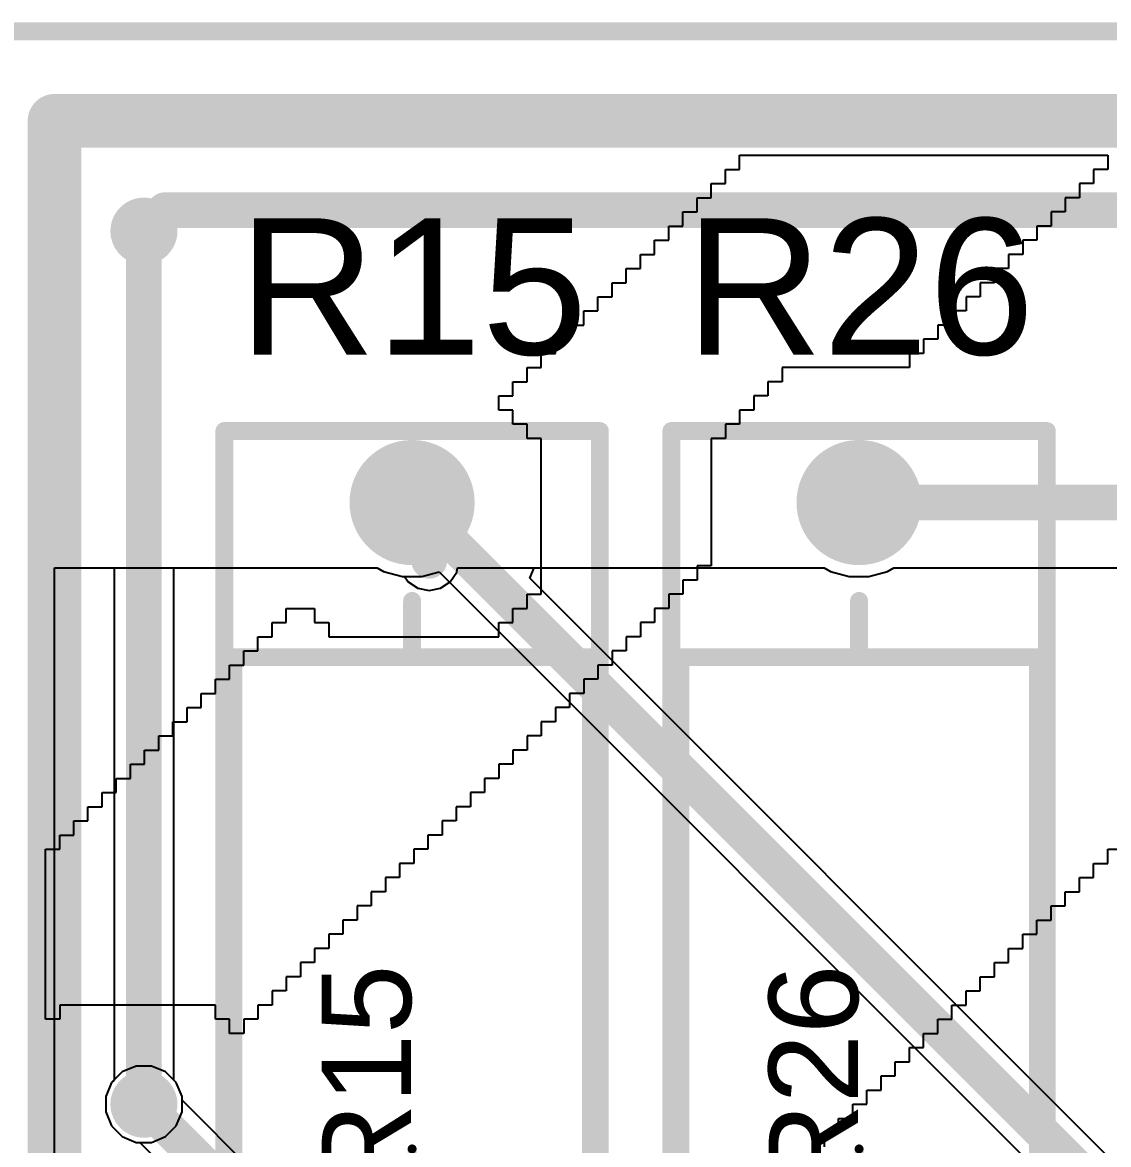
# Model space of a CAD drawing. Header units: inches. Extents: x 1.37 to 7.44, y 1.69 to 5.2.
# Drawn here: x 3.8441 to 4.3225, y 4.7066 to 5.2008 of the extents above; entities that cross this region are included whole.
import ezdxf

# ---------------------------------------------------------------- set-up
doc = ezdxf.new("R2010")
doc.units = ezdxf.units.IN
doc.header["$MEASUREMENT"] = 0
for name, color, linetype in [('Board', 216, 'Continuous'), ('Bottom Layer', 5, 'Continuous'), ('Bottom Overlay', 54, 'Continuous'), ('Bottom Solder', 6, 'Continuous'), ('Multi-Layer', 9, 'Continuous'), ('Pad Holes', 156, 'Continuous'), ('Top 3D Body', 56, 'Continuous'), ('Top Assembly', 56, 'Continuous'), ('Top Component Center', 56, 'Continuous'), ('Top Courtyard', 56, 'Continuous'), ('Top Layer', 1, 'Continuous'), ('Top Overlay', 2, 'Continuous'), ('Top Solder', 216, 'Continuous'), ('Via Holes', 16, 'Continuous')]:
    doc.layers.add(name, color=color, linetype=linetype)
doc.styles.add('Arial', font='', dxfattribs={"height": 0.2})
doc.styles.get('Arial').set_extended_font_data('Arial')

# ---------------------------------------------------------------- blocks, each defined once
blk = doc.blocks.new('FP_VR37_MFG_4')
at = {"layer": 'Bottom Layer'}
h = blk.add_hatch(color=5, dxfattribs=at)
edge = h.paths.add_edge_path()
edge.add_arc((0.30433, 0), 0.02756, 0, 360)
at = {"layer": 'Bottom Solder'}
h = blk.add_hatch(color=6, dxfattribs=at)
edge = h.paths.add_edge_path()
edge.add_arc((0.30433, 0), 0.02756, 0, 360)
at = {"layer": 'Multi-Layer'}
h = blk.add_hatch(color=9, dxfattribs=at)
edge = h.paths.add_edge_path()
edge.add_arc((0.30433, 0), 0.02756, 0, 360)
at = {"layer": 'Pad Holes'}
h = blk.add_hatch(color=7, dxfattribs=at)
edge = h.paths.add_edge_path()
edge.add_arc((0.30433, 0), 0.01772, 0, 360)
at = {"layer": 'Top Layer'}
h = blk.add_hatch(color=1, dxfattribs=at)
edge = h.paths.add_edge_path()
edge.add_arc((0.30433, 0), 0.02756, 0, 360)
at = {"layer": 'Top Solder'}
h = blk.add_hatch(color=216, dxfattribs=at)
edge = h.paths.add_edge_path()
edge.add_arc((0.30433, 0), 0.02756, 0, 360)
at = {"layer": 'Top 3D Body'}
for points in [[(-0.23622, 0.07874, 0.00787, 0.00787, 0), (0.23622, 0.07874, 0.00787, 0.00787, 0)], [(0.23622, 0.07874, 0.00787, 0.00787, 0), (0.23622, -0.07874, 0.00787, 0.00787, 0)], [(-0.23622, -0.07874, 0.00787, 0.00787, 0), (0.23622, -0.07874, 0.00787, 0.00787, 0)]]:
    blk.add_lwpolyline(points, format="xyseb", dxfattribs=at)
for points in [[(0.23425, 0.07874, 0.00394, 0.00394, 1), (0.23819, 0.07874, 0.00394, 0.00394, 1)], [(0.23425, 0.07874, 0.00394, 0.00394, 1), (0.23819, 0.07874, 0.00394, 0.00394, 1)], [(0.23425, -0.07874, 0.00394, 0.00394, 1), (0.23819, -0.07874, 0.00394, 0.00394, 1)], [(0.23425, -0.07874, 0.00394, 0.00394, 1), (0.23819, -0.07874, 0.00394, 0.00394, 1)]]:
    blk.add_lwpolyline(points, format="xyseb", close=True, dxfattribs=at)
at = {"layer": 'Top Assembly'}
for points in [[(-0.33583, 0.08268, 0.00787, 0.00787, 0), (0.33583, 0.08268, 0.00787, 0.00787, 0)], [(0.33583, 0.08268, 0.00787, 0.00787, 0), (0.33583, -0.08268, 0.00787, 0.00787, 0)], [(-0.33583, -0.08268, 0.00787, 0.00787, 0), (0.33583, -0.08268, 0.00787, 0.00787, 0)]]:
    blk.add_lwpolyline(points, format="xyseb", dxfattribs=at)
for points in [[(0.33386, 0.08268, 0.00394, 0.00394, 1), (0.3378, 0.08268, 0.00394, 0.00394, 1)], [(0.33386, 0.08268, 0.00394, 0.00394, 1), (0.3378, 0.08268, 0.00394, 0.00394, 1)], [(0.33386, -0.08268, 0.00394, 0.00394, 1), (0.3378, -0.08268, 0.00394, 0.00394, 1)], [(0.33386, -0.08268, 0.00394, 0.00394, 1), (0.3378, -0.08268, 0.00394, 0.00394, 1)]]:
    blk.add_lwpolyline(points, format="xyseb", close=True, dxfattribs=at)
at = {"layer": 'Top Component Center'}
blk.add_lwpolyline([(-0.01969, 0, 0.00394, 0.00394, 0), (0.01969, 0, 0.00394, 0.00394, 0)], format="xyseb", dxfattribs=at)
blk.add_lwpolyline([(0.0187, 0, 0.00197, 0.00197, 1), (0.02067, 0, 0.00197, 0.00197, 1)], format="xyseb", close=True, dxfattribs=at)
at = {"layer": 'Top Courtyard'}
for points in [[(-0.33583, 0.08268, 0.00787, 0.00787, 0), (0.33583, 0.08268, 0.00787, 0.00787, 0)], [(0.33583, 0.08268, 0.00787, 0.00787, 0), (0.33583, -0.08268, 0.00787, 0.00787, 0)], [(-0.33583, -0.08268, 0.00787, 0.00787, 0), (0.33583, -0.08268, 0.00787, 0.00787, 0)]]:
    blk.add_lwpolyline(points, format="xyseb", dxfattribs=at)
for points in [[(0.33386, 0.08268, 0.00394, 0.00394, 1), (0.3378, 0.08268, 0.00394, 0.00394, 1)], [(0.33386, 0.08268, 0.00394, 0.00394, 1), (0.3378, 0.08268, 0.00394, 0.00394, 1)], [(0.33386, -0.08268, 0.00394, 0.00394, 1), (0.3378, -0.08268, 0.00394, 0.00394, 1)], [(0.33386, -0.08268, 0.00394, 0.00394, 1), (0.3378, -0.08268, 0.00394, 0.00394, 1)]]:
    blk.add_lwpolyline(points, format="xyseb", close=True, dxfattribs=at)
at = {"layer": 'Top Overlay'}
for points in [[(-0.23622, 0.07874, 0.00787, 0.00787, 0), (0.23622, 0.07874, 0.00787, 0.00787, 0)], [(0.23622, 0.07874, 0.00787, 0.00787, 0), (0.23622, -0.07874, 0.00787, 0.00787, 0)], [(0.23622, 0, 0.00787, 0.00787, 0), (0.26102, 0, 0.00787, 0.00787, 0)], [(-0.23622, -0.07874, 0.00787, 0.00787, 0), (0.23622, -0.07874, 0.00787, 0.00787, 0)]]:
    blk.add_lwpolyline(points, format="xyseb", dxfattribs=at)
for points in [[(0.23425, 0.07874, 0.00394, 0.00394, 1), (0.23819, 0.07874, 0.00394, 0.00394, 1)], [(0.23425, 0.07874, 0.00394, 0.00394, 1), (0.23819, 0.07874, 0.00394, 0.00394, 1)], [(0.23425, 0, 0.00394, 0.00394, 1), (0.23819, 0, 0.00394, 0.00394, 1)], [(0.25906, 0, 0.00394, 0.00394, 1), (0.26299, 0, 0.00394, 0.00394, 1)], [(0.23425, -0.07874, 0.00394, 0.00394, 1), (0.23819, -0.07874, 0.00394, 0.00394, 1)], [(0.23425, -0.07874, 0.00394, 0.00394, 1), (0.23819, -0.07874, 0.00394, 0.00394, 1)]]:
    blk.add_lwpolyline(points, format="xyseb", close=True, dxfattribs=at)
at = {"layer": 'Top Assembly', "style": 'Arial'}
blk.add_text('R26', height=0.03937, dxfattribs=at).set_placement((0, 0.00044))
blk = doc.blocks.new('FP_VR37_MFG_26')
at = {"layer": 'Bottom Layer'}
h = blk.add_hatch(color=5, dxfattribs=at)
edge = h.paths.add_edge_path()
edge.add_arc((0.30433, 0), 0.02756, 0, 360)
at = {"layer": 'Bottom Solder'}
h = blk.add_hatch(color=6, dxfattribs=at)
edge = h.paths.add_edge_path()
edge.add_arc((0.30433, 0), 0.02756, 0, 360)
at = {"layer": 'Multi-Layer'}
h = blk.add_hatch(color=9, dxfattribs=at)
edge = h.paths.add_edge_path()
edge.add_arc((0.30433, 0), 0.02756, 0, 360)
at = {"layer": 'Pad Holes'}
h = blk.add_hatch(color=7, dxfattribs=at)
edge = h.paths.add_edge_path()
edge.add_arc((0.30433, 0), 0.01772, 0, 360)
at = {"layer": 'Top Layer'}
h = blk.add_hatch(color=1, dxfattribs=at)
edge = h.paths.add_edge_path()
edge.add_arc((0.30433, 0), 0.02756, 0, 360)
at = {"layer": 'Top Solder'}
h = blk.add_hatch(color=216, dxfattribs=at)
edge = h.paths.add_edge_path()
edge.add_arc((0.30433, 0), 0.02756, 0, 360)
at = {"layer": 'Top 3D Body'}
for points in [[(-0.23622, 0.07874, 0.00787, 0.00787, 0), (0.23622, 0.07874, 0.00787, 0.00787, 0)], [(0.23622, 0.07874, 0.00787, 0.00787, 0), (0.23622, -0.07874, 0.00787, 0.00787, 0)], [(-0.23622, -0.07874, 0.00787, 0.00787, 0), (0.23622, -0.07874, 0.00787, 0.00787, 0)]]:
    blk.add_lwpolyline(points, format="xyseb", dxfattribs=at)
for points in [[(0.23425, 0.07874, 0.00394, 0.00394, 1), (0.23819, 0.07874, 0.00394, 0.00394, 1)], [(0.23425, 0.07874, 0.00394, 0.00394, 1), (0.23819, 0.07874, 0.00394, 0.00394, 1)], [(0.23425, -0.07874, 0.00394, 0.00394, 1), (0.23819, -0.07874, 0.00394, 0.00394, 1)], [(0.23425, -0.07874, 0.00394, 0.00394, 1), (0.23819, -0.07874, 0.00394, 0.00394, 1)]]:
    blk.add_lwpolyline(points, format="xyseb", close=True, dxfattribs=at)
at = {"layer": 'Top Assembly'}
for points in [[(-0.33583, 0.08268, 0.00787, 0.00787, 0), (0.33583, 0.08268, 0.00787, 0.00787, 0)], [(0.33583, 0.08268, 0.00787, 0.00787, 0), (0.33583, -0.08268, 0.00787, 0.00787, 0)], [(-0.33583, -0.08268, 0.00787, 0.00787, 0), (0.33583, -0.08268, 0.00787, 0.00787, 0)]]:
    blk.add_lwpolyline(points, format="xyseb", dxfattribs=at)
for points in [[(0.33386, 0.08268, 0.00394, 0.00394, 1), (0.3378, 0.08268, 0.00394, 0.00394, 1)], [(0.33386, 0.08268, 0.00394, 0.00394, 1), (0.3378, 0.08268, 0.00394, 0.00394, 1)], [(0.33386, -0.08268, 0.00394, 0.00394, 1), (0.3378, -0.08268, 0.00394, 0.00394, 1)], [(0.33386, -0.08268, 0.00394, 0.00394, 1), (0.3378, -0.08268, 0.00394, 0.00394, 1)]]:
    blk.add_lwpolyline(points, format="xyseb", close=True, dxfattribs=at)
at = {"layer": 'Top Component Center'}
blk.add_lwpolyline([(-0.01969, 0, 0.00394, 0.00394, 0), (0.01969, 0, 0.00394, 0.00394, 0)], format="xyseb", dxfattribs=at)
blk.add_lwpolyline([(0.0187, 0, 0.00197, 0.00197, 1), (0.02067, 0, 0.00197, 0.00197, 1)], format="xyseb", close=True, dxfattribs=at)
at = {"layer": 'Top Courtyard'}
for points in [[(-0.33583, 0.08268, 0.00787, 0.00787, 0), (0.33583, 0.08268, 0.00787, 0.00787, 0)], [(0.33583, 0.08268, 0.00787, 0.00787, 0), (0.33583, -0.08268, 0.00787, 0.00787, 0)], [(-0.33583, -0.08268, 0.00787, 0.00787, 0), (0.33583, -0.08268, 0.00787, 0.00787, 0)]]:
    blk.add_lwpolyline(points, format="xyseb", dxfattribs=at)
for points in [[(0.33386, 0.08268, 0.00394, 0.00394, 1), (0.3378, 0.08268, 0.00394, 0.00394, 1)], [(0.33386, 0.08268, 0.00394, 0.00394, 1), (0.3378, 0.08268, 0.00394, 0.00394, 1)], [(0.33386, -0.08268, 0.00394, 0.00394, 1), (0.3378, -0.08268, 0.00394, 0.00394, 1)], [(0.33386, -0.08268, 0.00394, 0.00394, 1), (0.3378, -0.08268, 0.00394, 0.00394, 1)]]:
    blk.add_lwpolyline(points, format="xyseb", close=True, dxfattribs=at)
at = {"layer": 'Top Overlay'}
for points in [[(-0.23622, 0.07874, 0.00787, 0.00787, 0), (0.23622, 0.07874, 0.00787, 0.00787, 0)], [(0.23622, 0.07874, 0.00787, 0.00787, 0), (0.23622, -0.07874, 0.00787, 0.00787, 0)], [(0.23622, 0, 0.00787, 0.00787, 0), (0.26102, 0, 0.00787, 0.00787, 0)], [(-0.23622, -0.07874, 0.00787, 0.00787, 0), (0.23622, -0.07874, 0.00787, 0.00787, 0)]]:
    blk.add_lwpolyline(points, format="xyseb", dxfattribs=at)
for points in [[(0.23425, 0.07874, 0.00394, 0.00394, 1), (0.23819, 0.07874, 0.00394, 0.00394, 1)], [(0.23425, 0.07874, 0.00394, 0.00394, 1), (0.23819, 0.07874, 0.00394, 0.00394, 1)], [(0.23425, 0, 0.00394, 0.00394, 1), (0.23819, 0, 0.00394, 0.00394, 1)], [(0.25906, 0, 0.00394, 0.00394, 1), (0.26299, 0, 0.00394, 0.00394, 1)], [(0.23425, -0.07874, 0.00394, 0.00394, 1), (0.23819, -0.07874, 0.00394, 0.00394, 1)], [(0.23425, -0.07874, 0.00394, 0.00394, 1), (0.23819, -0.07874, 0.00394, 0.00394, 1)]]:
    blk.add_lwpolyline(points, format="xyseb", close=True, dxfattribs=at)
at = {"layer": 'Top Assembly', "style": 'Arial'}
blk.add_text('R15', height=0.03937, dxfattribs=at).set_placement((0, 0.00044))

msp = doc.modelspace()

# ---------------------------------------------------------------- hatches: boundary and pattern name
at = {"layer": 'Bottom Layer'}
h = msp.add_hatch(color=5, dxfattribs=at)
edge = h.paths.add_edge_path()
edge.add_arc((3.89764, 5.10889), 0.01181, 0, 360)
h = msp.add_hatch(color=5, dxfattribs=at)
edge = h.paths.add_edge_path()
edge.add_arc((3.89764, 4.72441), 0.01181, 0, 360)
at = {"layer": 'Bottom Solder'}
h = msp.add_hatch(color=6, dxfattribs=at)
edge = h.paths.add_edge_path()
edge.add_arc((3.89764, 5.10889), 0.01476, 0, 360)
h = msp.add_hatch(color=6, dxfattribs=at)
edge = h.paths.add_edge_path()
edge.add_arc((3.89764, 4.72441), 0.01476, 0, 360)
at = {"layer": 'Top Layer'}
h = msp.add_hatch(color=1, dxfattribs=at)
edge = h.paths.add_edge_path()
edge.add_arc((3.89764, 5.10889), 0.01181, 0, 360)
h = msp.add_hatch(color=1, dxfattribs=at)
edge = h.paths.add_edge_path()
edge.add_arc((3.89764, 4.72441), 0.01181, 0, 360)
at = {"layer": 'Top Solder'}
h = msp.add_hatch(color=216, dxfattribs=at)
edge = h.paths.add_edge_path()
edge.add_arc((3.89764, 5.10889), 0.01476, 0, 360)
h = msp.add_hatch(color=216, dxfattribs=at)
edge = h.paths.add_edge_path()
edge.add_arc((3.89764, 4.72441), 0.01476, 0, 360)
at = {"layer": 'Via Holes'}
h = msp.add_hatch(color=7, dxfattribs=at)
edge = h.paths.add_edge_path()
edge.add_arc((3.89764, 5.10889), 0.00591, 0, 360)
h = msp.add_hatch(color=7, dxfattribs=at)
edge = h.paths.add_edge_path()
edge.add_arc((3.89764, 4.72441), 0.00591, 0, 360)

# ---------------------------------------------------------------- linework, layer by layer
at = {"layer": 'Board'}
msp.add_lwpolyline([(3.8189, 5.19685, 0.00787, 0.00787, 0), (7.44094, 5.19685, 0.00787, 0.00787, 0)], format="xyseb", dxfattribs=at)
at = {"layer": 'Bottom Layer'}
for p, q in [((3.85827, 4.33071), (3.85827, 4.96063)), ((3.85827, 4.96063), (3.88451, 4.96063)), ((3.88451, 4.96063), (3.88451, 4.73506)), ((3.91076, 4.73506), (3.91076, 4.96063)), ((3.91076, 4.96063), (4.00041, 4.96063)), ((4.00041, 4.96063), (4.00318, 4.95903)), ((4.00318, 4.95903), (4.01146, 4.95681)), ((4.01146, 4.95681), (4.02003, 4.95681)), ((4.02003, 4.95681), (4.02769, 4.95886)), ((4.02769, 4.95886), (4.57374, 4.41281)), ((4.06767, 4.95601), (4.06958, 4.96063)), ((4.06958, 4.96063), (4.19726, 4.96063)), ((4.19726, 4.96063), (4.20003, 4.95903)), ((4.20003, 4.95903), (4.20831, 4.95681)), ((4.20831, 4.95681), (4.21688, 4.95681)), ((4.21688, 4.95681), (4.22517, 4.95903)), ((4.22517, 4.95903), (4.22794, 4.96063)), ((4.22794, 4.96063), (4.39411, 4.96063)), ((4.60111, 4.42258), (4.06767, 4.95601)), ((3.88339, 4.73393), (3.88083, 4.72775)), ((3.88451, 4.73506), (3.88339, 4.73393)), ((3.91189, 4.73393), (3.91076, 4.73506)), ((3.91445, 4.72775), (3.91189, 4.73393)), ((3.88083, 4.72775), (3.88083, 4.72107)), ((3.91445, 4.72107), (3.91445, 4.72775)), ((3.88083, 4.72107), (3.88339, 4.71489)), ((3.91189, 4.71489), (3.91445, 4.72107)), ((3.88339, 4.71489), (3.88812, 4.71016)), ((3.90716, 4.71016), (3.91189, 4.71489)), ((3.88812, 4.71016), (3.89429, 4.7076)), ((3.90098, 4.7076), (3.90716, 4.71016)), ((3.89429, 4.7076), (3.90098, 4.7076))]:
    msp.add_line(p, q, dxfattribs=at)
for points in [[(3.89764, 4.72441, 0.01575, 0.01575, 0), (3.89764, 5.10889, 0.01575, 0.01575, 0)], [(4.01575, 4.98937, 0.01575, 0.01575, 0), (4.59567, 4.40945, 0.01575, 0.01575, 0)]]:
    msp.add_lwpolyline(points, format="xyseb", dxfattribs=at)
for points in [[(3.8937, 5.10889, 0.00787, 0.00787, 1), (3.90157, 5.10889, 0.00787, 0.00787, 1)], [(4.01181, 4.98937, 0.00787, 0.00787, 1), (4.01969, 4.98937, 0.00787, 0.00787, 1)], [(3.8937, 4.72441, 0.00787, 0.00787, 1), (3.90157, 4.72441, 0.00787, 0.00787, 1)]]:
    msp.add_lwpolyline(points, format="xyseb", close=True, dxfattribs=at)
at = {"layer": 'Bottom Overlay'}
for p, q in [((4.15994, 5.13609), (4.15994, 5.14233)), ((4.15994, 5.14233), (4.32212, 5.14233)), ((4.32212, 5.14233), (4.32212, 5.13609)), ((4.15371, 5.12986), (4.15371, 5.13609)), ((4.15371, 5.13609), (4.15994, 5.13609)), ((4.32212, 5.13609), (4.31588, 5.13609)), ((4.31588, 5.13609), (4.31588, 5.12986)), ((4.14747, 5.12362), (4.14747, 5.12986)), ((4.14747, 5.12986), (4.15371, 5.12986)), ((4.31588, 5.12986), (4.30965, 5.12986)), ((4.30965, 5.12986), (4.30965, 5.12362)), ((4.14123, 5.11738), (4.14123, 5.12362)), ((4.14123, 5.12362), (4.14747, 5.12362)), ((4.30965, 5.12362), (4.30341, 5.12362)), ((4.30341, 5.12362), (4.30341, 5.11738)), ((4.13499, 5.11114), (4.13499, 5.11738)), ((4.13499, 5.11738), (4.14123, 5.11738)), ((4.30341, 5.11738), (4.29717, 5.11738)), ((4.29717, 5.11738), (4.29717, 5.11114)), ((4.12875, 5.10491), (4.12875, 5.11114)), ((4.12875, 5.11114), (4.13499, 5.11114)), ((4.29717, 5.11114), (4.29093, 5.11114)), ((4.29093, 5.11114), (4.29093, 5.10491)), ((4.12252, 5.09867), (4.12252, 5.10491)), ((4.12252, 5.10491), (4.12875, 5.10491)), ((4.29093, 5.10491), (4.2847, 5.10491)), ((4.2847, 5.10491), (4.2847, 5.09867)), ((4.11628, 5.09243), (4.11628, 5.09867)), ((4.11628, 5.09867), (4.12252, 5.09867)), ((4.2847, 5.09867), (4.27846, 5.09867)), ((4.27846, 5.09867), (4.27846, 5.09243)), ((4.11004, 5.08619), (4.11004, 5.09243)), ((4.11004, 5.09243), (4.11628, 5.09243)), ((4.27846, 5.09243), (4.27222, 5.09243)), ((4.27222, 5.09243), (4.27222, 5.08619)), ((4.1038, 5.07996), (4.1038, 5.08619)), ((4.1038, 5.08619), (4.11004, 5.08619)), ((4.27222, 5.08619), (4.26598, 5.08619)), ((4.26598, 5.08619), (4.26598, 5.07996)), ((4.09757, 5.07372), (4.09757, 5.07996)), ((4.09757, 5.07996), (4.1038, 5.07996)), ((4.26598, 5.07996), (4.25975, 5.07996)), ((4.25975, 5.07996), (4.25975, 5.07372)), ((4.09133, 5.06748), (4.09133, 5.07372)), ((4.09133, 5.07372), (4.09757, 5.07372)), ((4.25975, 5.07372), (4.25351, 5.07372)), ((4.25351, 5.07372), (4.25351, 5.06748)), ((4.08509, 5.06124), (4.08509, 5.06748)), ((4.08509, 5.06748), (4.09133, 5.06748)), ((4.25351, 5.06748), (4.24727, 5.06748)), ((4.24727, 5.06748), (4.24727, 5.06124)), ((4.07885, 5.055), (4.07885, 5.06124)), ((4.07885, 5.06124), (4.08509, 5.06124)), ((4.24727, 5.06124), (4.24103, 5.06124)), ((4.24103, 5.06124), (4.24103, 5.055)), ((4.07262, 5.04877), (4.07262, 5.055)), ((4.07262, 5.055), (4.07885, 5.055)), ((4.24103, 5.055), (4.23479, 5.055)), ((4.23479, 5.055), (4.23479, 5.04877)), ((4.06638, 5.04253), (4.06638, 5.04877)), ((4.06638, 5.04877), (4.07262, 5.04877)), ((4.23479, 5.04877), (4.17866, 5.04877)), ((4.17866, 5.04877), (4.17866, 5.04253)), ((4.06014, 5.03629), (4.06014, 5.04253)), ((4.06014, 5.04253), (4.06638, 5.04253)), ((4.17866, 5.04253), (4.17242, 5.04253)), ((4.17242, 5.04253), (4.17242, 5.03629)), ((4.0539, 5.03005), (4.0539, 5.03629)), ((4.0539, 5.03629), (4.06014, 5.03629)), ((4.17242, 5.03629), (4.16618, 5.03629)), ((4.16618, 5.03629), (4.16618, 5.03005)), ((4.06014, 5.03005), (4.0539, 5.03005)), ((4.06014, 5.02382), (4.06014, 5.03005)), ((4.16618, 5.03005), (4.15994, 5.03005)), ((4.15994, 5.03005), (4.15994, 5.02382)), ((4.06638, 5.02382), (4.06014, 5.02382)), ((4.06638, 5.01758), (4.06638, 5.02382)), ((4.15994, 5.02382), (4.15371, 5.02382)), ((4.15371, 5.02382), (4.15371, 5.01758)), ((4.07262, 5.01758), (4.06638, 5.01758)), ((4.07262, 4.94896), (4.07262, 5.01758)), ((4.15371, 5.01758), (4.14747, 5.01758)), ((4.14747, 5.01758), (4.14747, 4.96144)), ((4.14747, 4.96144), (4.14123, 4.96144)), ((4.14123, 4.96144), (4.14123, 4.9552)), ((4.14123, 4.9552), (4.13499, 4.9552)), ((4.13499, 4.9552), (4.13499, 4.94896)), ((4.06638, 4.94273), (4.06638, 4.94896)), ((4.06638, 4.94896), (4.07262, 4.94896)), ((4.13499, 4.94896), (4.12875, 4.94896)), ((4.12875, 4.94896), (4.12875, 4.94273)), ((3.96034, 4.93649), (3.96034, 4.94273)), ((3.96034, 4.94273), (3.97281, 4.94273)), ((3.97281, 4.94273), (3.97281, 4.93649)), ((4.06014, 4.93649), (4.06014, 4.94273)), ((4.06014, 4.94273), (4.06638, 4.94273)), ((4.12875, 4.94273), (4.12252, 4.94273)), ((4.12252, 4.94273), (4.12252, 4.93649)), ((3.9541, 4.93025), (3.9541, 4.93649)), ((3.9541, 4.93649), (3.96034, 4.93649)), ((3.97281, 4.93649), (3.97905, 4.93649)), ((3.97905, 4.93649), (3.97905, 4.93025)), ((4.0539, 4.93025), (4.0539, 4.93649)), ((4.0539, 4.93649), (4.06014, 4.93649)), ((4.12252, 4.93649), (4.11628, 4.93649)), ((4.11628, 4.93649), (4.11628, 4.93025)), ((3.94786, 4.92401), (3.94786, 4.93025)), ((3.94786, 4.93025), (3.9541, 4.93025)), ((3.97905, 4.93025), (4.0539, 4.93025)), ((4.11628, 4.93025), (4.11004, 4.93025)), ((4.11004, 4.93025), (4.11004, 4.92401)), ((3.94163, 4.91778), (3.94163, 4.92401)), ((3.94163, 4.92401), (3.94786, 4.92401)), ((4.11004, 4.92401), (4.1038, 4.92401)), ((4.1038, 4.92401), (4.1038, 4.91778)), ((3.93539, 4.91154), (3.93539, 4.91778)), ((3.93539, 4.91778), (3.94163, 4.91778)), ((4.1038, 4.91778), (4.09757, 4.91778)), ((4.09757, 4.91778), (4.09757, 4.91154)), ((3.92915, 4.9053), (3.92915, 4.91154)), ((3.92915, 4.91154), (3.93539, 4.91154)), ((4.09757, 4.91154), (4.09133, 4.91154)), ((4.09133, 4.91154), (4.09133, 4.9053)), ((3.92291, 4.89906), (3.92291, 4.9053)), ((3.92291, 4.9053), (3.92915, 4.9053)), ((4.09133, 4.9053), (4.08509, 4.9053)), ((4.08509, 4.9053), (4.08509, 4.89906)), ((3.91667, 4.89283), (3.91667, 4.89906)), ((3.91667, 4.89906), (3.92291, 4.89906)), ((4.08509, 4.89906), (4.07885, 4.89906)), ((4.07885, 4.89906), (4.07885, 4.89283)), ((3.91044, 4.88659), (3.91044, 4.89283)), ((3.91044, 4.89283), (3.91667, 4.89283)), ((4.07885, 4.89283), (4.07262, 4.89283)), ((4.07262, 4.89283), (4.07262, 4.88659)), ((3.9042, 4.88035), (3.9042, 4.88659)), ((3.9042, 4.88659), (3.91044, 4.88659)), ((4.07262, 4.88659), (4.06638, 4.88659)), ((4.06638, 4.88659), (4.06638, 4.88035)), ((3.89796, 4.87411), (3.89796, 4.88035)), ((3.89796, 4.88035), (3.9042, 4.88035)), ((4.06638, 4.88035), (4.06014, 4.88035)), ((4.06014, 4.88035), (4.06014, 4.87411)), ((3.89172, 4.86788), (3.89172, 4.87411)), ((3.89172, 4.87411), (3.89796, 4.87411)), ((4.06014, 4.87411), (4.0539, 4.87411)), ((4.0539, 4.87411), (4.0539, 4.86788)), ((3.88549, 4.86164), (3.88549, 4.86788)), ((3.88549, 4.86788), (3.89172, 4.86788)), ((4.0539, 4.86788), (4.04767, 4.86788)), ((4.04767, 4.86788), (4.04767, 4.86164)), ((3.87925, 4.8554), (3.87925, 4.86164)), ((3.87925, 4.86164), (3.88549, 4.86164)), ((4.04767, 4.86164), (4.04143, 4.86164)), ((4.04143, 4.86164), (4.04143, 4.8554)), ((3.87301, 4.84916), (3.87301, 4.8554)), ((3.87301, 4.8554), (3.87925, 4.8554)), ((4.04143, 4.8554), (4.03519, 4.8554)), ((4.03519, 4.8554), (4.03519, 4.84916)), ((3.86677, 4.84292), (3.86677, 4.84916)), ((3.86677, 4.84916), (3.87301, 4.84916)), ((4.03519, 4.84916), (4.02895, 4.84916)), ((4.02895, 4.84916), (4.02895, 4.84292)), ((3.86054, 4.83669), (3.86054, 4.84292)), ((3.86054, 4.84292), (3.86677, 4.84292)), ((4.02895, 4.84292), (4.02271, 4.84292)), ((4.02271, 4.84292), (4.02271, 4.83669)), ((3.8543, 4.76184), (3.8543, 4.83669)), ((3.8543, 4.83669), (3.86054, 4.83669)), ((4.02271, 4.83669), (4.01648, 4.83669)), ((4.01648, 4.83669), (4.01648, 4.83045)), ((4.32212, 4.83045), (4.32212, 4.83669)), ((4.32212, 4.83669), (4.32836, 4.83669)), ((4.01648, 4.83045), (4.01024, 4.83045)), ((4.01024, 4.83045), (4.01024, 4.82421)), ((4.31588, 4.82421), (4.31588, 4.83045)), ((4.31588, 4.83045), (4.32212, 4.83045)), ((4.01024, 4.82421), (4.004, 4.82421)), ((4.004, 4.82421), (4.004, 4.81797)), ((4.30965, 4.81797), (4.30965, 4.82421)), ((4.30965, 4.82421), (4.31588, 4.82421)), ((4.004, 4.81797), (3.99776, 4.81797)), ((3.99776, 4.81797), (3.99776, 4.81174)), ((4.30341, 4.81174), (4.30341, 4.81797)), ((4.30341, 4.81797), (4.30965, 4.81797)), ((3.99776, 4.81174), (3.99153, 4.81174)), ((3.99153, 4.81174), (3.99153, 4.8055)), ((4.29717, 4.8055), (4.29717, 4.81174)), ((4.29717, 4.81174), (4.30341, 4.81174)), ((3.99153, 4.8055), (3.98529, 4.8055)), ((3.98529, 4.8055), (3.98529, 4.79926)), ((4.29093, 4.79926), (4.29093, 4.8055)), ((4.29093, 4.8055), (4.29717, 4.8055)), ((3.98529, 4.79926), (3.97905, 4.79926)), ((3.97905, 4.79926), (3.97905, 4.79302)), ((4.2847, 4.79302), (4.2847, 4.79926)), ((4.2847, 4.79926), (4.29093, 4.79926)), ((3.97905, 4.79302), (3.97281, 4.79302)), ((3.97281, 4.79302), (3.97281, 4.78679)), ((4.27846, 4.78679), (4.27846, 4.79302)), ((4.27846, 4.79302), (4.2847, 4.79302)), ((3.97281, 4.78679), (3.96658, 4.78679)), ((3.96658, 4.78679), (3.96658, 4.78055)), ((4.27222, 4.78055), (4.27222, 4.78679)), ((4.27222, 4.78679), (4.27846, 4.78679)), ((3.96658, 4.78055), (3.96034, 4.78055)), ((3.96034, 4.78055), (3.96034, 4.77431)), ((4.26598, 4.77431), (4.26598, 4.78055)), ((4.26598, 4.78055), (4.27222, 4.78055)), ((3.96034, 4.77431), (3.9541, 4.77431)), ((3.9541, 4.77431), (3.9541, 4.76807)), ((4.25975, 4.76807), (4.25975, 4.77431)), ((4.25975, 4.77431), (4.26598, 4.77431)), ((3.92915, 4.76807), (3.86054, 4.76807)), ((3.86054, 4.76807), (3.86054, 4.76184)), ((3.92915, 4.76184), (3.92915, 4.76807)), ((3.9541, 4.76807), (3.94786, 4.76807)), ((3.94786, 4.76807), (3.94786, 4.76184)), ((4.25351, 4.76184), (4.25351, 4.76807)), ((4.25351, 4.76807), (4.25975, 4.76807)), ((3.86054, 4.76184), (3.8543, 4.76184)), ((3.93539, 4.76184), (3.92915, 4.76184)), ((3.93539, 4.7556), (3.93539, 4.76184)), ((3.94786, 4.76184), (3.94163, 4.76184)), ((3.94163, 4.76184), (3.94163, 4.7556)), ((4.24727, 4.7556), (4.24727, 4.76184)), ((4.24727, 4.76184), (4.25351, 4.76184)), ((3.94163, 4.7556), (3.93539, 4.7556)), ((4.24103, 4.74936), (4.24103, 4.7556)), ((4.24103, 4.7556), (4.24727, 4.7556)), ((4.23479, 4.74312), (4.23479, 4.74936)), ((4.23479, 4.74936), (4.24103, 4.74936)), ((4.22856, 4.73688), (4.22856, 4.74312)), ((4.22856, 4.74312), (4.23479, 4.74312)), ((4.22232, 4.73065), (4.22232, 4.73688)), ((4.22232, 4.73688), (4.22856, 4.73688)), ((4.21608, 4.72441), (4.21608, 4.73065)), ((4.21608, 4.73065), (4.22232, 4.73065)), ((4.20984, 4.71817), (4.20984, 4.72441)), ((4.20984, 4.72441), (4.21608, 4.72441)), ((4.20361, 4.71193), (4.20361, 4.71817)), ((4.20361, 4.71817), (4.20984, 4.71817)), ((4.19737, 4.7057), (4.19737, 4.71193)), ((4.19737, 4.71193), (4.20361, 4.71193))]:
    msp.add_line(p, q, dxfattribs=at)
at = {"layer": 'Top Layer'}
for p, q in [((3.85827, 4.33071), (3.85827, 4.96063)), ((3.85827, 4.96063), (4.00041, 4.96063)), ((4.00041, 4.96063), (4.00318, 4.95903)), ((4.00318, 4.95903), (4.01146, 4.95681)), ((4.01146, 4.95681), (4.01242, 4.95681)), ((4.01242, 4.95681), (4.014, 4.95445)), ((4.03256, 4.95445), (4.03541, 4.9587)), ((4.03541, 4.9587), (4.03579, 4.96063)), ((4.03579, 4.96063), (4.19726, 4.96063)), ((4.19726, 4.96063), (4.20003, 4.95903)), ((4.20003, 4.95903), (4.20831, 4.95681)), ((4.20831, 4.95681), (4.21688, 4.95681)), ((4.21688, 4.95681), (4.22517, 4.95903)), ((4.22517, 4.95903), (4.22794, 4.96063)), ((4.22794, 4.96063), (4.36244, 4.96063)), ((4.014, 4.95445), (4.01826, 4.9516)), ((4.01826, 4.9516), (4.02328, 4.9506)), ((4.02328, 4.9506), (4.0283, 4.9516)), ((4.0283, 4.9516), (4.03256, 4.95445)), ((3.89429, 4.74122), (3.88812, 4.73866)), ((3.90098, 4.74122), (3.89429, 4.74122)), ((3.90716, 4.73866), (3.90098, 4.74122)), ((3.88339, 4.73393), (3.88083, 4.72775)), ((3.88812, 4.73866), (3.88339, 4.73393)), ((3.91189, 4.73393), (3.90716, 4.73866)), ((3.91445, 4.72775), (3.91189, 4.73393)), ((3.88083, 4.72775), (3.88083, 4.72107)), ((3.91445, 4.72616), (3.91445, 4.72775)), ((3.96628, 4.67433), (3.91445, 4.72616)), ((3.88083, 4.72107), (3.88339, 4.71489)), ((3.88339, 4.71489), (3.88812, 4.71016)), ((3.88812, 4.71016), (3.89429, 4.7076)), ((3.89429, 4.7076), (3.89589, 4.7076)), ((3.89589, 4.7076), (3.94388, 4.65961))]:
    msp.add_line(p, q, dxfattribs=at)
for points in [[(3.89764, 5.10889, 0.01575, 0.01575, 0), (3.90686, 5.11811, 0.01575, 0.01575, 0)], [(3.90686, 5.11811, 0.01575, 0.01575, 0), (5.41703, 5.11811, 0.01575, 0.01575, 0)], [(4.01575, 4.98937, 0.01575, 0.01575, 0), (4.02328, 4.98184, 0.01575, 0.01575, 0)], [(4.2126, 4.98937, 0.01575, 0.01575, 0), (4.35227, 4.98937, 0.01575, 0.01575, 0)], [(4.02328, 4.96373, 0.01575, 0.01575, 0), (4.02328, 4.98184, 0.01575, 0.01575, 0)], [(3.89764, 4.72441, 0.01575, 0.01575, 0), (3.957, 4.66504, 0.01575, 0.01575, 0)]]:
    msp.add_lwpolyline(points, format="xyseb", dxfattribs=at)
for points in [[(3.90293, 5.11811, 0.00787, 0.00787, 1), (3.9108, 5.11811, 0.00787, 0.00787, 1)], [(3.90293, 5.11811, 0.00787, 0.00787, 1), (3.9108, 5.11811, 0.00787, 0.00787, 1)], [(3.8937, 5.10889, 0.00787, 0.00787, 1), (3.90157, 5.10889, 0.00787, 0.00787, 1)], [(4.01181, 4.98937, 0.00787, 0.00787, 1), (4.01969, 4.98937, 0.00787, 0.00787, 1)], [(4.20866, 4.98937, 0.00787, 0.00787, 1), (4.21654, 4.98937, 0.00787, 0.00787, 1)], [(4.01934, 4.98184, 0.00787, 0.00787, 1), (4.02722, 4.98184, 0.00787, 0.00787, 1)], [(4.01934, 4.98184, 0.00787, 0.00787, 1), (4.02722, 4.98184, 0.00787, 0.00787, 1)], [(4.01934, 4.96373, 0.00787, 0.00787, 1), (4.02722, 4.96373, 0.00787, 0.00787, 1)], [(3.8937, 4.72441, 0.00787, 0.00787, 1), (3.90157, 4.72441, 0.00787, 0.00787, 1)]]:
    msp.add_lwpolyline(points, format="xyseb", close=True, dxfattribs=at)
at = {"layer": 'Top Overlay'}
for points in [[(3.85827, 5.15748, 0.02362, 0.02362, 0), (6.45669, 5.15748, 0.02362, 0.02362, 0)], [(3.85827, 4.33071, 0.02362, 0.02362, 0), (3.85827, 5.15748, 0.02362, 0.02362, 0)]]:
    msp.add_lwpolyline(points, format="xyseb", dxfattribs=at)
msp.add_lwpolyline([(3.85236, 5.15748, 0.01181, 0.01181, 1), (3.86417, 5.15748, 0.01181, 0.01181, 1)], format="xyseb", close=True, dxfattribs=at)
msp.add_lwpolyline([(3.85236, 5.15748, 0.01181, 0.01181, 1), (3.86417, 5.15748, 0.01181, 0.01181, 1)], format="xyseb", close=True, dxfattribs=at)

# ---------------------------------------------------------------- block references
at = {"rotation": 90}
for name, p in [('FP_VR37_MFG_26', (4.01575, 4.68504)), ('FP_VR37_MFG_4', (4.2126, 4.68504))]:
    msp.add_blockref(name, p, dxfattribs=at)

# ---------------------------------------------------------------- texts
at = {"layer": 'Top Overlay', "style": 'Arial'}
for s, p in [('R15', (3.93925, 5.05454)), ('R26', (4.1361, 5.05454))]:
    msp.add_text(s, height=0.06, dxfattribs=at).set_placement(p)

doc.saveas('drawing.dxf')
